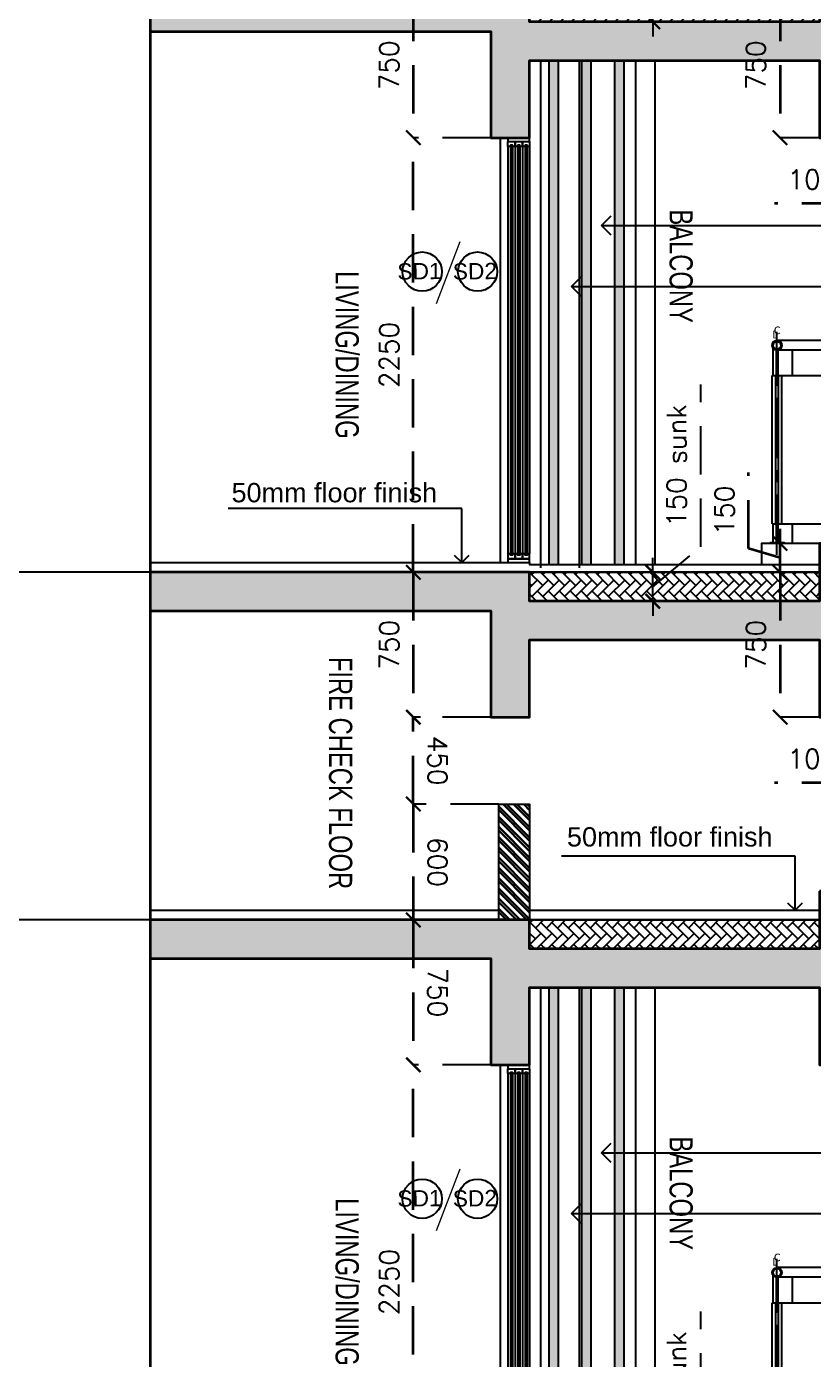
# Model space of a CAD drawing. Header units: millimetres. Extents: x 1066295 to 1300022, y -5734212 to -5454663.
# Drawn here: x 1157993 to 1162063, y -5619268 to -5612368 of the extents above; entities that cross this region are included whole.
import ezdxf
from ezdxf.enums import TextEntityAlignment as Align

# ---------------------------------------------------------------- set-up
doc = ezdxf.new("R2010")
doc.units = ezdxf.units.MM
doc.header["$LTSCALE"] = 1000
doc.header["$MEASUREMENT"] = 0
for name, pattern in [('AUDIT_D_120904163729-0', [0]), ('T9_PROFILE SECTIONS$0$AUDIT_D_120904163729-0', [0]), ('T9_PROFILE SECTIONS$0$CENTER', [2, 1.25, -0.25, 0.25, -0.25]), ('T9_PROFILE SECTIONS$0$HIDDEN', [0.375, 0.25, -0.125]), ('T9_PROFILE SECTIONS$0$HIDDEN2', [0.1875, 0.125, -0.0625]), ('T9_PROFILE SECTIONS$0$T10(T7 IS SIMILAR BUT MIRROR) - DIMENSION & TEXTING$0$HIDDEN', [0.375, 0.25, -0.125]), ('T9_PROFILE SECTIONS$0$T8_PROFILE SECTIONS$0$HIDDEN', [0.375, 0.25, -0.125])]:
    doc.linetypes.add(name, pattern=pattern)
doc.layers.get('0').update_dxf_attribs({"linetype": 'AUDIT_D_120904163729-0'})
for name, color, linetype in [('T9_PROFILE SECTIONS$0$a-alu frame', 4, 'Continuous'), ('T9_PROFILE SECTIONS$0$a-ele', 8, 'Continuous'), ('T9_PROFILE SECTIONS$0$A-SUNK SLAB', 251, 'T9_PROFILE SECTIONS$0$AUDIT_D_120904163729-0'), ('T9_PROFILE SECTIONS$0$a-wall', 6, 'Continuous'), ('T9_PROFILE SECTIONS$0$a-window', 5, 'Continuous'), ('T9_PROFILE SECTIONS$0$Elev 01', 8, 'Continuous'), ('T9_PROFILE SECTIONS$0$Elev 01 @ 1', 8, 'Continuous'), ('T9_PROFILE SECTIONS$0$ELEV 5', 8, 'Continuous'), ('T9_PROFILE SECTIONS$0$F.F.L', 36, 'Continuous'), ('T9_PROFILE SECTIONS$0$HATCH 150', 8, 'Continuous'), ('T9_PROFILE SECTIONS$0$Leader', 2, 'T9_PROFILE SECTIONS$0$AUDIT_D_120904163729-0'), ('T9_PROFILE SECTIONS$0$LEVEL', 7, 'Continuous'), ('T9_PROFILE SECTIONS$0$T10(T7 IS SIMILAR BUT MIRROR) - DIMENSION & TEXTING$0$A-DIMENSIONS', 2, 'T9_PROFILE SECTIONS$0$T10(T7 IS SIMILAR BUT MIRROR) - DIMENSION & TEXTING$0$HIDDEN'), ('T9_PROFILE SECTIONS$0$TEXT ROOM', 7, 'Continuous'), ('T9_PROFILE SECTIONS$0$TYPICAL UNITS$0$a-door-no', 104, 'Continuous')]:
    doc.layers.add(name, color=color, linetype=linetype)
for name, color, linetype, lineweight in [('T9_PROFILE SECTIONS$0$A-DIMENSION', 2, 'Continuous', 35), ('T9_PROFILE SECTIONS$0$A-SLAB', 3, 'Continuous', 35), ('T9_PROFILE SECTIONS$0$a-Text', 4, 'Continuous', 0), ('T9_PROFILE SECTIONS$0$NON-STRUCT -150', 230, 'Continuous', 30), ('T9_PROFILE SECTIONS$0$R0-18-10-2014-T1-1st Podium Floor Plan$0$Text', 7, 'Continuous', 0), ('T9_PROFILE SECTIONS$0$T8_PROFILE SECTIONS$0$A-DIMENSION', 2, 'Continuous', 35)]:
    doc.layers.add(name, color=color, linetype=linetype, lineweight=lineweight)
doc.styles.add('T9_PROFILE SECTIONS$0$arial', font='sanss___.ttf')
doc.styles.add('T9_PROFILE SECTIONS$0$ARIAL ARROW', font='arial.ttf')
doc.styles.add('T9_PROFILE SECTIONS$0$Romans 1', font='romans.shx', dxfattribs={"height": 100})
doc.styles.add('T9_PROFILE SECTIONS$0$RSP_TXT 500', font='swisscl.ttf', dxfattribs={"height": 250})
doc.styles.add('T9_PROFILE SECTIONS$0$T8_PROFILE SECTIONS$0$Romans 1', font='romans.shx', dxfattribs={"height": 100})
doc.styles.add('T9_PROFILE SECTIONS$0$TYPICAL UNITS$0$LODHA STANDERD', font='sanss___.ttf')
doc.dimstyles.new('T9_PROFILE SECTIONS$0$ALPINE S', dxfattribs={"dimscale": 0, "dimtxt": 100, "dimasz": 75, "dimexe": 0, "dimexo": 0, "dimgap": 75, "dimtad": 1, "dimdec": 0, "dimzin": 0, "dimdsep": 46, "dimtxsty": 'T9_PROFILE SECTIONS$0$Romans 1', "dimblk": 'T9_PROFILE SECTIONS$0$_ArchTick', "dimcen": 0.09, "dimclrd": 256, "dimclre": 256, "dimclrt": 7, "dimadec": 0, "dimazin": 0, "dimtfac": 1, "dimtdec": 0, "dimtofl": 0, "dimtmove": 1, "dimatfit": 0, "dimldrblk": 'T9_PROFILE SECTIONS$0$_Open90', "dimfxl": 1, "dimtolj": 1, "dimtzin": 0, "dimarcsym": 0})
doc.dimstyles.new('T9_PROFILE SECTIONS$0$T8_PROFILE SECTIONS$0$ALPINE S', dxfattribs={"dimscale": 0, "dimtxt": 100, "dimasz": 75, "dimexe": 0, "dimexo": 0, "dimgap": 75, "dimtad": 1, "dimdec": 0, "dimzin": 0, "dimdsep": 46, "dimtxsty": 'T9_PROFILE SECTIONS$0$T8_PROFILE SECTIONS$0$Romans 1', "dimblk": 'T9_PROFILE SECTIONS$0$T8_PROFILE SECTIONS$0$_ArchTick', "dimcen": 0.09, "dimclrd": 256, "dimclre": 256, "dimclrt": 7, "dimadec": 0, "dimazin": 0, "dimtfac": 1, "dimtdec": 0, "dimtofl": 0, "dimtmove": 1, "dimatfit": 0, "dimldrblk": 'T9_PROFILE SECTIONS$0$T8_PROFILE SECTIONS$0$_Open90', "dimfxl": 1, "dimtolj": 1, "dimtzin": 0, "dimarcsym": 0})

# ---------------------------------------------------------------- blocks, each defined once
blk = doc.blocks.new('T9_PROFILE SECTIONS$0$A$C04612184')
at = {"layer": 'T9_PROFILE SECTIONS$0$LEVEL', "color": 1, "linetype": 'T9_PROFILE SECTIONS$0$HIDDEN2', "ltscale": 5}
blk.add_line((89.8181, 76.715), (-67.8271, 76.715), dxfattribs=at)
at = {"layer": 'T9_PROFILE SECTIONS$0$LEVEL', "color": 8, "linetype": 'T9_PROFILE SECTIONS$0$HIDDEN2', "ltscale": 5}
blk.add_line((89.8181, 74.915), (-67.8271, 74.915), dxfattribs=at)
blk = doc.blocks.new('T9_PROFILE SECTIONS$0$window with railing')
at = {"layer": 'T9_PROFILE SECTIONS$0$a-ele'}
blk.add_lwpolyline([(-11244.9, -340863.7), (-11244.9, -338663.7)], dxfattribs=at)
at = {"layer": 'T9_PROFILE SECTIONS$0$a-window', "color": 250}
for p, q in [((-11394.9, -338708.7), (-11394.9, -340818.7)), ((-11381.6, -338708.7), (-11381.6, -340818.7)), ((-11371.6, -338708.7), (-11371.6, -340818.7))]:
    blk.add_line(p, q, dxfattribs=at)
at = {"layer": 'T9_PROFILE SECTIONS$0$a-window', "color": 1}
for p, q in [((-11357.4, -338708.7), (-11357.4, -340818.7)), ((-11319.9, -338708.7), (-11319.9, -340818.7)), ((-11319.9, -338708.7), (-11319.9, -340818.7)), ((-11282.4, -338708.7), (-11282.4, -340818.7))]:
    blk.add_line(p, q, dxfattribs=at)
at = {"layer": 'T9_PROFILE SECTIONS$0$a-window', "color": 5}
for p, q in [((-11344.1, -338708.7), (-11344.1, -340818.7)), ((-11334.1, -338708.7), (-11334.1, -340818.7)), ((-11306.6, -338708.7), (-11306.6, -340818.7)), ((-11296.6, -338708.7), (-11296.6, -340818.7))]:
    blk.add_line(p, q, dxfattribs=at)
at = {"layer": 'T9_PROFILE SECTIONS$0$a-window', "color": 4}
for points in [[(-11394.9, -338683.7), (-11394.9, -338663.7), (-11282.4, -338663.7), (-11282.4, -338683.7)], [(-11371.6, -338708.7), (-11357.4, -338708.7), (-11357.4, -338683.7), (-11394.9, -338683.7), (-11394.9, -338708.7), (-11381.6, -338708.7), (-11381.6, -338702.7), (-11371.6, -338702.7)], [(-11334.1, -338708.7), (-11319.9, -338708.7), (-11319.9, -338683.7), (-11357.4, -338683.7), (-11357.4, -338708.7), (-11344.1, -338708.7), (-11344.1, -338702.7), (-11334.1, -338702.7)], [(-11296.6, -338708.7), (-11282.4, -338708.7), (-11282.4, -338683.7), (-11319.9, -338683.7), (-11319.9, -338708.7), (-11306.6, -338708.7), (-11306.6, -338702.7), (-11296.6, -338702.7)], [(-11371.6, -340818.7), (-11357.4, -340818.7), (-11357.4, -340843.7), (-11394.9, -340843.7), (-11394.9, -340818.7), (-11381.6, -340818.7), (-11381.6, -340824.7), (-11371.6, -340824.7)], [(-11394.9, -340863.7), (-11394.9, -340843.7), (-11282.4, -340843.7), (-11282.4, -340863.7)], [(-11334.1, -340818.7), (-11319.9, -340818.7), (-11319.9, -340843.7), (-11357.4, -340843.7), (-11357.4, -340818.7), (-11344.1, -340818.7), (-11344.1, -340824.7), (-11334.1, -340824.7)], [(-11296.6, -340818.7), (-11282.4, -340818.7), (-11282.4, -340843.7), (-11319.9, -340843.7), (-11319.9, -340818.7), (-11306.6, -340818.7), (-11306.6, -340824.7), (-11296.6, -340824.7)]]:
    blk.add_lwpolyline(points, close=True, dxfattribs=at)
blk = doc.blocks.new('T9_PROFILE SECTIONS$0$_ArchTick')
at = {"color": 0, "linetype": 'ByBlock', "const_width": 0.15}
blk.add_lwpolyline([(-0.5, -0.5), (0.5, 0.5)], dxfattribs=at)
blk = doc.blocks.new('*D320')
at = {"layer": 'T9_PROFILE SECTIONS$0$A-DIMENSION', "linetype": 'T9_PROFILE SECTIONS$0$HIDDEN', "lineweight": -2, "transparency": 16777216}
for p, q in [((1197835.7, -5678568.8), (1197835.7, -5678167)), ((1198585.7, -5678568.8), (1198585.7, -5678167))]:
    blk.add_line(p, q, dxfattribs=at)
at = {"layer": 'T9_PROFILE SECTIONS$0$A-DIMENSION', "linetype": 'T9_PROFILE SECTIONS$0$HIDDEN', "transparency": 16777216}
blk.add_line((1198585.7, -5678167), (1197835.7, -5678167), dxfattribs=at)
at = {"layer": 'T9_PROFILE SECTIONS$0$A-DIMENSION', "linetype": 'ByBlock', "transparency": 16777216, "xscale": 75, "yscale": 75, "zscale": 75, "rotation": 180}
blk.add_blockref('T9_PROFILE SECTIONS$0$_ArchTick', (1197835.7, -5678167), dxfattribs=at)
at = {"layer": 'T9_PROFILE SECTIONS$0$A-DIMENSION', "linetype": 'ByBlock', "transparency": 16777216, "xscale": 75, "yscale": 75, "zscale": 75}
blk.add_blockref('T9_PROFILE SECTIONS$0$_ArchTick', (1198585.7, -5678167), dxfattribs=at)
at = {"layer": 'T9_PROFILE SECTIONS$0$A-DIMENSION', "color": 7, "linetype": 'ByBlock', "transparency": 16777216, "insert": (1198210.7, -5678042), "char_height": 100, "attachment_point": 5, "style": 'T9_PROFILE SECTIONS$0$Romans 1'}
blk.add_mtext('\\A1;750', dxfattribs=at)
blk = doc.blocks.new('T9_PROFILE SECTIONS$0$_Open90')
at = {"color": 0, "linetype": 'ByBlock', "lineweight": -2}
for p, q in [((0, 0), (-1, 0)), ((-0.5, 0.5), (0, 0)), ((0, 0), (-0.5, -0.5))]:
    blk.add_line(p, q, dxfattribs=at)
blk = doc.blocks.new('*D321')
at = {"layer": 'T9_PROFILE SECTIONS$0$A-DIMENSION', "linetype": 'T9_PROFILE SECTIONS$0$HIDDEN', "lineweight": -2, "transparency": 16777216}
for p, q in [((1198585.7, -5678568.8), (1198585.7, -5678167)), ((1200835.7, -5678568.8), (1200835.7, -5678167))]:
    blk.add_line(p, q, dxfattribs=at)
at = {"layer": 'T9_PROFILE SECTIONS$0$A-DIMENSION', "linetype": 'T9_PROFILE SECTIONS$0$HIDDEN', "transparency": 16777216}
blk.add_line((1198585.7, -5678167), (1200835.7, -5678167), dxfattribs=at)
at = {"layer": 'T9_PROFILE SECTIONS$0$A-DIMENSION', "linetype": 'ByBlock', "transparency": 16777216, "xscale": 75, "yscale": 75, "zscale": 75, "rotation": 180}
blk.add_blockref('T9_PROFILE SECTIONS$0$_ArchTick', (1198585.7, -5678167), dxfattribs=at)
at = {"layer": 'T9_PROFILE SECTIONS$0$A-DIMENSION', "linetype": 'ByBlock', "transparency": 16777216, "xscale": 75, "yscale": 75, "zscale": 75}
blk.add_blockref('T9_PROFILE SECTIONS$0$_ArchTick', (1200835.7, -5678167), dxfattribs=at)
at = {"layer": 'T9_PROFILE SECTIONS$0$A-DIMENSION', "color": 7, "linetype": 'ByBlock', "transparency": 16777216, "insert": (1199710.7, -5678042), "char_height": 100, "attachment_point": 5, "style": 'T9_PROFILE SECTIONS$0$Romans 1'}
blk.add_mtext('\\A1;2250', dxfattribs=at)
blk = doc.blocks.new('T9_PROFILE SECTIONS$0$T8_PROFILE SECTIONS$0$_ArchTick')
at = {"color": 0, "linetype": 'ByBlock', "const_width": 0.15}
blk.add_lwpolyline([(-0.5, -0.5), (0.5, 0.5)], dxfattribs=at)
blk = doc.blocks.new('*D324')
at = {"layer": 'T9_PROFILE SECTIONS$0$T8_PROFILE SECTIONS$0$A-DIMENSION', "linetype": 'T9_PROFILE SECTIONS$0$T8_PROFILE SECTIONS$0$HIDDEN', "transparency": 16777216}
for p, q in [((1197495, -5680428, 0), (1197495, -5680035.2, 0)), ((1197735.7, -5680428.8, 0), (1197735.7, -5680353.8, 0)), ((1197735.7, -5680478.8, 0), (1197495, -5680428, 0)), ((1197735.7, -5680528.8, 0), (1197735.7, -5680428.8, 0)), ((1197735.7, -5680528.8, 0), (1197735.7, -5680603.8, 0))]:
    blk.add_line(p, q, dxfattribs=at)
at = {"layer": 'T9_PROFILE SECTIONS$0$T8_PROFILE SECTIONS$0$A-DIMENSION', "linetype": 'T9_PROFILE SECTIONS$0$T8_PROFILE SECTIONS$0$HIDDEN', "lineweight": -2, "transparency": 16777216}
for p, q in [((1197835.7, -5680428.8, 0), (1197735.7, -5680428.8, 0)), ((1197835.7, -5680528.8, 0), (1197735.7, -5680528.8, 0))]:
    blk.add_line(p, q, dxfattribs=at)
at = {"layer": 'T9_PROFILE SECTIONS$0$T8_PROFILE SECTIONS$0$A-DIMENSION', "linetype": 'ByBlock', "transparency": 16777216, "xscale": 75, "yscale": 75, "zscale": 75}
for p, rotation in [((1197735.7, -5680428.8, 0), 270), ((1197735.7, -5680528.8, 0), 90.00000000000001)]:
    blk.add_blockref('T9_PROFILE SECTIONS$0$T8_PROFILE SECTIONS$0$_ArchTick', p, dxfattribs=dict(at, rotation=rotation))
at = {"layer": 'T9_PROFILE SECTIONS$0$T8_PROFILE SECTIONS$0$A-DIMENSION', "color": 7, "linetype": 'ByBlock', "transparency": 16777216, "insert": (1197620, -5680231.6, 0), "char_height": 100, "attachment_point": 5, "rotation": 270, "style": 'T9_PROFILE SECTIONS$0$T8_PROFILE SECTIONS$0$Romans 1'}
blk.add_mtext('\\A1;100', dxfattribs=at)
blk = doc.blocks.new('T9_PROFILE SECTIONS$0$T8_PROFILE SECTIONS$0$_Open90')
at = {"color": 0, "linetype": 'ByBlock', "lineweight": -2}
for p, q in [((0, 0), (-1, 0)), ((-0.5, 0.5), (0, 0)), ((0, 0), (-0.5, -0.5))]:
    blk.add_line(p, q, dxfattribs=at)
blk = doc.blocks.new('*D326')
at = {"layer": 'T9_PROFILE SECTIONS$0$A-DIMENSION', "linetype": 'T9_PROFILE SECTIONS$0$HIDDEN', "lineweight": -2, "transparency": 16777216}
for p, q in [((1197835.7, -5680296.8), (1197835.7, -5680064.7)), ((1198585.7, -5680296.8), (1198585.7, -5680064.7))]:
    blk.add_line(p, q, dxfattribs=at)
at = {"layer": 'T9_PROFILE SECTIONS$0$A-DIMENSION', "linetype": 'T9_PROFILE SECTIONS$0$HIDDEN', "transparency": 16777216}
blk.add_line((1198585.7, -5680064.7), (1197835.7, -5680064.7), dxfattribs=at)
at = {"layer": 'T9_PROFILE SECTIONS$0$A-DIMENSION', "linetype": 'ByBlock', "transparency": 16777216, "xscale": 75, "yscale": 75, "zscale": 75, "rotation": 180}
blk.add_blockref('T9_PROFILE SECTIONS$0$_ArchTick', (1197835.7, -5680064.7), dxfattribs=at)
at = {"layer": 'T9_PROFILE SECTIONS$0$A-DIMENSION', "linetype": 'ByBlock', "transparency": 16777216, "xscale": 75, "yscale": 75, "zscale": 75}
blk.add_blockref('T9_PROFILE SECTIONS$0$_ArchTick', (1198585.7, -5680064.7), dxfattribs=at)
at = {"layer": 'T9_PROFILE SECTIONS$0$A-DIMENSION', "color": 7, "linetype": 'ByBlock', "transparency": 16777216, "insert": (1198210.7, -5679939.7), "char_height": 100, "attachment_point": 5, "style": 'T9_PROFILE SECTIONS$0$Romans 1'}
blk.add_mtext('\\A1;750', dxfattribs=at)
blk = doc.blocks.new('*D327')
at = {"layer": 'T9_PROFILE SECTIONS$0$A-DIMENSION', "linetype": 'T9_PROFILE SECTIONS$0$HIDDEN', "transparency": 16777216}
for p, q in [((1198660.7, -5680064.7), (1198709.5, -5679902.2)), ((1198709.5, -5679902.2), (1199102.3, -5679902.2)), ((1198585.7, -5680064.7), (1198510.7, -5680064.7)), ((1198585.7, -5680064.7), (1198735.7, -5680064.7)), ((1198735.7, -5680064.7), (1198810.7, -5680064.7))]:
    blk.add_line(p, q, dxfattribs=at)
at = {"layer": 'T9_PROFILE SECTIONS$0$A-DIMENSION', "linetype": 'T9_PROFILE SECTIONS$0$HIDDEN', "lineweight": -2, "transparency": 16777216}
for p, q in [((1198585.7, -5680296.9), (1198585.7, -5680064.7)), ((1198735.7, -5680296.9), (1198735.7, -5680064.7))]:
    blk.add_line(p, q, dxfattribs=at)
at = {"layer": 'T9_PROFILE SECTIONS$0$A-DIMENSION', "linetype": 'ByBlock', "transparency": 16777216, "xscale": 75, "yscale": 75, "zscale": 75}
blk.add_blockref('T9_PROFILE SECTIONS$0$_ArchTick', (1198585.7, -5680064.7), dxfattribs=at)
at = {"layer": 'T9_PROFILE SECTIONS$0$A-DIMENSION', "linetype": 'ByBlock', "transparency": 16777216, "xscale": 75, "yscale": 75, "zscale": 75, "rotation": 180}
blk.add_blockref('T9_PROFILE SECTIONS$0$_ArchTick', (1198735.7, -5680064.7), dxfattribs=at)
at = {"layer": 'T9_PROFILE SECTIONS$0$A-DIMENSION', "color": 7, "linetype": 'ByBlock', "transparency": 16777216, "insert": (1198905.9, -5679777.2), "char_height": 100, "attachment_point": 5, "style": 'T9_PROFILE SECTIONS$0$Romans 1'}
blk.add_mtext('\\A1;150', dxfattribs=at)
blk = doc.blocks.new('*D328')
at = {"layer": 'T9_PROFILE SECTIONS$0$T10(T7 IS SIMILAR BUT MIRROR) - DIMENSION & TEXTING$0$A-DIMENSIONS', "lineweight": -2, "transparency": 16777216}
for p, q in [((1198435.7, -5679406.1), (1198360.7, -5679406.1)), ((1198435.7, -5679406.1), (1198585.7, -5679406.1)), ((1198510.7, -5679406.1), (1198717.3, -5679654.3)), ((1198585.7, -5679406.1), (1198660.7, -5679406.1)), ((1198717.3, -5679654.3), (1199557.8, -5679654.3))]:
    blk.add_line(p, q, dxfattribs=at)
at = {"layer": 'T9_PROFILE SECTIONS$0$T10(T7 IS SIMILAR BUT MIRROR) - DIMENSION & TEXTING$0$A-DIMENSIONS', "linetype": 'T9_PROFILE SECTIONS$0$HIDDEN', "lineweight": -2, "transparency": 16777216}
for p, q in [((1198435.7, -5679546.9), (1198435.7, -5679406.1)), ((1198585.7, -5679546.9), (1198585.7, -5679406.1))]:
    blk.add_line(p, q, dxfattribs=at)
at = {"layer": 'T9_PROFILE SECTIONS$0$T10(T7 IS SIMILAR BUT MIRROR) - DIMENSION & TEXTING$0$A-DIMENSIONS', "linetype": 'ByBlock', "lineweight": -2, "transparency": 16777216, "xscale": 75, "yscale": 75, "zscale": 75}
blk.add_blockref('T9_PROFILE SECTIONS$0$_ArchTick', (1198435.7, -5679406.1), dxfattribs=at)
at = {"layer": 'T9_PROFILE SECTIONS$0$T10(T7 IS SIMILAR BUT MIRROR) - DIMENSION & TEXTING$0$A-DIMENSIONS', "linetype": 'ByBlock', "lineweight": -2, "transparency": 16777216, "xscale": 75, "yscale": 75, "zscale": 75, "rotation": 180}
blk.add_blockref('T9_PROFILE SECTIONS$0$_ArchTick', (1198585.7, -5679406.1), dxfattribs=at)
at = {"layer": 'T9_PROFILE SECTIONS$0$T10(T7 IS SIMILAR BUT MIRROR) - DIMENSION & TEXTING$0$A-DIMENSIONS', "color": 7, "linetype": 'ByBlock', "transparency": 16777216, "insert": (1199137.5, -5679529.3), "char_height": 100, "attachment_point": 5, "style": 'T9_PROFILE SECTIONS$0$Romans 1', "bg_fill": 3, "box_fill_scale": 1.25, "bg_fill_color": 256, "bg_fill_true_color": 13158600, "bg_fill_transparency": 0}
blk.add_mtext('\\A1;150 sunk', dxfattribs=at)
blk = doc.blocks.new('T9_PROFILE SECTIONS$0$TYPICAL UNITS$0$B-flat-33')
at = {"layer": 'T9_PROFILE SECTIONS$0$TYPICAL UNITS$0$a-door-no'}
blk.add_ellipse((14108, 1402), major_axis=(0, -181), ratio=0.999989, dxfattribs=at)
at = {"layer": 'T9_PROFILE SECTIONS$0$TYPICAL UNITS$0$a-door-no', "style": 'T9_PROFILE SECTIONS$0$TYPICAL UNITS$0$LODHA STANDERD', "oblique": 0, "width": 0.999989}
blk.add_attdef('OP1', text='', height=150, rotation=0.7592, dxfattribs=at).set_placement((14117, 1332), align=Align.CENTER)
blk = doc.blocks.new('*D308')
at = {"layer": 'T9_PROFILE SECTIONS$0$A-DIMENSION', "linetype": 'T9_PROFILE SECTIONS$0$HIDDEN', "lineweight": -2, "transparency": 16777216}
for p, q in [((1248835.7, -5678568.8), (1248835.7, -5678167)), ((1249585.7, -5678568.8), (1249585.7, -5678167))]:
    blk.add_line(p, q, dxfattribs=at)
at = {"layer": 'T9_PROFILE SECTIONS$0$A-DIMENSION', "linetype": 'T9_PROFILE SECTIONS$0$HIDDEN', "transparency": 16777216}
blk.add_line((1249585.7, -5678167), (1248835.7, -5678167), dxfattribs=at)
at = {"layer": 'T9_PROFILE SECTIONS$0$A-DIMENSION', "linetype": 'ByBlock', "transparency": 16777216, "xscale": 75, "yscale": 75, "zscale": 75, "rotation": 180}
blk.add_blockref('T9_PROFILE SECTIONS$0$_ArchTick', (1248835.7, -5678167), dxfattribs=at)
at = {"layer": 'T9_PROFILE SECTIONS$0$A-DIMENSION', "linetype": 'ByBlock', "transparency": 16777216, "xscale": 75, "yscale": 75, "zscale": 75}
blk.add_blockref('T9_PROFILE SECTIONS$0$_ArchTick', (1249585.7, -5678167), dxfattribs=at)
at = {"layer": 'T9_PROFILE SECTIONS$0$A-DIMENSION', "color": 7, "linetype": 'ByBlock', "transparency": 16777216, "insert": (1249210.7, -5678292), "char_height": 100, "attachment_point": 5, "rotation": 180, "style": 'T9_PROFILE SECTIONS$0$Romans 1'}
blk.add_mtext('\\A1;750', dxfattribs=at)
blk = doc.blocks.new('*D309')
at = {"layer": 'T9_PROFILE SECTIONS$0$A-DIMENSION', "linetype": 'T9_PROFILE SECTIONS$0$HIDDEN', "lineweight": -2, "transparency": 16777216}
for p, q in [((1250185.7, -5678608.8), (1250185.7, -5678167)), ((1250635.7, -5678578.6), (1250635.7, -5678167))]:
    blk.add_line(p, q, dxfattribs=at)
at = {"layer": 'T9_PROFILE SECTIONS$0$A-DIMENSION', "linetype": 'T9_PROFILE SECTIONS$0$HIDDEN', "transparency": 16777216}
blk.add_line((1250185.7, -5678167), (1250635.7, -5678167), dxfattribs=at)
at = {"layer": 'T9_PROFILE SECTIONS$0$A-DIMENSION', "linetype": 'ByBlock', "transparency": 16777216, "xscale": 75, "yscale": 75, "zscale": 75, "rotation": 180}
blk.add_blockref('T9_PROFILE SECTIONS$0$_ArchTick', (1250185.7, -5678167), dxfattribs=at)
at = {"layer": 'T9_PROFILE SECTIONS$0$A-DIMENSION', "linetype": 'ByBlock', "transparency": 16777216, "xscale": 75, "yscale": 75, "zscale": 75}
blk.add_blockref('T9_PROFILE SECTIONS$0$_ArchTick', (1250635.7, -5678167), dxfattribs=at)
at = {"layer": 'T9_PROFILE SECTIONS$0$A-DIMENSION', "color": 7, "linetype": 'ByBlock', "transparency": 16777216, "insert": (1250410.7, -5678292), "char_height": 100, "attachment_point": 5, "rotation": 180, "style": 'T9_PROFILE SECTIONS$0$Romans 1'}
blk.add_mtext('\\A1;450', dxfattribs=at)
blk = doc.blocks.new('*D307')
at = {"layer": 'T9_PROFILE SECTIONS$0$A-DIMENSION', "linetype": 'T9_PROFILE SECTIONS$0$HIDDEN', "lineweight": -2, "transparency": 16777216}
for p, q in [((1249585.7, -5678568.5), (1249585.7, -5678167)), ((1250185.7, -5678608.8), (1250185.7, -5678167))]:
    blk.add_line(p, q, dxfattribs=at)
at = {"layer": 'T9_PROFILE SECTIONS$0$A-DIMENSION', "linetype": 'T9_PROFILE SECTIONS$0$HIDDEN', "transparency": 16777216}
blk.add_line((1250185.7, -5678167), (1249585.7, -5678167), dxfattribs=at)
at = {"layer": 'T9_PROFILE SECTIONS$0$A-DIMENSION', "linetype": 'ByBlock', "transparency": 16777216, "xscale": 75, "yscale": 75, "zscale": 75, "rotation": 180}
blk.add_blockref('T9_PROFILE SECTIONS$0$_ArchTick', (1249585.7, -5678167), dxfattribs=at)
at = {"layer": 'T9_PROFILE SECTIONS$0$A-DIMENSION', "linetype": 'ByBlock', "transparency": 16777216, "xscale": 75, "yscale": 75, "zscale": 75}
blk.add_blockref('T9_PROFILE SECTIONS$0$_ArchTick', (1250185.7, -5678167), dxfattribs=at)
at = {"layer": 'T9_PROFILE SECTIONS$0$A-DIMENSION', "color": 7, "linetype": 'ByBlock', "transparency": 16777216, "insert": (1249885.7, -5678292), "char_height": 100, "attachment_point": 5, "rotation": 180, "style": 'T9_PROFILE SECTIONS$0$Romans 1'}
blk.add_mtext('\\A1;600', dxfattribs=at)
blk = doc.blocks.new('T9_PROFILE SECTIONS$0$vfd')
at = {"layer": 'T9_PROFILE SECTIONS$0$A-SUNK SLAB', "linetype": 'ByBlock'}
h = blk.add_hatch(dxfattribs=at)
h.set_pattern_fill('AR-HBONE', color=256, scale=10, angle=-90)
h.set_pattern_definition([(45, (1541.74, 9004.65), (2e-14, 56.5685425), [120, -40]), (135, (1570.026, 9032.933), (2e-14, 56.5685425), [120, -40])])
h.paths.add_polyline_path([(1198435.7, -5680268.8), (1198435.7, -5678768.8), (1198585.7, -5678768.8), (1198585.7, -5680268.8)])
at = {"layer": 'T9_PROFILE SECTIONS$0$Elev 01', "ltscale": 0.7}
for points in [[(1198865.7, -5680054.8), (1198840.7, -5680054.8), (1198840.7, -5680042.8), (1198865.7, -5680042.8)], [(1199604.5, -5680054.8), (1199579.5, -5680054.8), (1199579.5, -5680042.8), (1199604.5, -5680042.8)]]:
    blk.add_hatch(color=8, dxfattribs=at).paths.add_polyline_path(points)
h = blk.add_hatch(color=8, dxfattribs=at)
edge = h.paths.add_edge_path(flags=16)
edge.add_arc((1199760.7, -5680048.8), 20, -540, -180, ccw=False)
edge = h.paths.add_edge_path()
edge.add_arc((1199760.7, -5680048.8), 25, -540, -180, ccw=False)
at = {"layer": 'T9_PROFILE SECTIONS$0$ELEV 5', "ltscale": 0.7}
h = blk.add_hatch(color=256, dxfattribs=at)
h.dxf.hatch_style = 1
h.paths.add_polyline_path([(1201235.7, -5679257.7), (1201235.7, -5679207.7), (1198625.7, -5679207.7), (1198625.7, -5679257.7)])
h.paths.add_polyline_path([(1201235.7, -5679087.7), (1201235.7, -5679037.7), (1198625.7, -5679037.7), (1198625.7, -5679087.7)])
h.paths.add_polyline_path([(1201235.7, -5678917.7), (1201235.7, -5678867.7), (1198625.7, -5678867.7), (1198625.7, -5678917.7)])
at = {"layer": 'T9_PROFILE SECTIONS$0$HATCH 150'}
h = blk.add_hatch(color=8, dxfattribs=at)
h.dxf.hatch_style = 1
h.paths.add_polyline_path([(1198735.7, -5680268.8), (1198585.7, -5680268.8), (1198435.7, -5680268.8), (1198435.7, -5678768.8), (1198585.7, -5678768.8), (1198585.7, -5676805.5), (1198385.7, -5676805.5), (1198385.7, -5678568.8), (1197835.7, -5678568.8), (1197835.7, -5678768.8), (1198235.7, -5678768.8), (1198235.7, -5680268.8), (1197835.7, -5680268.8), (1197835.7, -5680428.8), (1198735.7, -5680428.8)])
at = {"layer": 'T9_PROFILE SECTIONS$0$A-SLAB', "linetype": 'ByBlock', "elevation": 0}
blk.add_lwpolyline([(1198735.7, -5680268.8), (1198585.7, -5680268.8), (1198435.7, -5680268.8), (1198435.7, -5678768.8), (1198585.7, -5678768.8), (1198585.7, -5676805.5), (1198385.7, -5676805.5), (1198385.7, -5678568.8), (1197835.7, -5678568.8), (1197835.7, -5678768.8), (1198235.7, -5678768.8), (1198235.7, -5680268.8), (1197835.7, -5680268.8), (1197835.7, -5680428.8), (1198735.7, -5680428.8)], close=True, dxfattribs=at)
at = {"layer": 'T9_PROFILE SECTIONS$0$A-SUNK SLAB', "linetype": 'ByBlock', "elevation": 0}
blk.add_lwpolyline([(1198435.7, -5680268.8), (1198435.7, -5678768.8), (1198585.7, -5678768.8), (1198585.7, -5680268.8)], close=True, dxfattribs=at)
at = {"layer": 'T9_PROFILE SECTIONS$0$Elev 01', "color": 5, "linetype": 'T9_PROFILE SECTIONS$0$CENTER', "ltscale": 0.25}
blk.add_line((1198676.7, -5680048.8, 0), (1199830.4, -5680048.8, 0), dxfattribs=at)
at = {"layer": 'T9_PROFILE SECTIONS$0$Elev 01', "ltscale": 0.7}
for p, q in [((1198836.1, -5680043.8, -0.1), (1198740.7, -5680043.8, 0)), ((1198836.1, -5680053.8, -0.1), (1198740.7, -5680053.8, 0)), ((1198836.1, -5680023.8, -0.1), (1199604.1, -5680023.8, 0.1)), ((1198836.1, -5680023.8, -0.1), (1198836.1, -5680073.8, -0.1)), ((1198836.1, -5680073.8, -0.1), (1199604.1, -5680073.8, 0.1)), ((1198836.1, -5680073.8, -0.1), (1198836.1, -5680323.8, -0.1)), ((1199604.1, -5680023.8, 0.1), (1199604.1, -5680073.8, 0.1)), ((1199735.9, -5680043.8, 11.2), (1199604.1, -5680043.8, 0.1)), ((1199735.9, -5680053.8, 11.2), (1199604.1, -5680053.8, 0.1)), ((1199604.1, -5680073.8, 0.1), (1199604.1, -5680323.8, 0.1)), ((1199735.7, -5680348.8, 11.2), (1199735.7, -5680048.8, 0)), ((1199785.7, -5680348.8, 11.2), (1199785.7, -5680048.8, 0))]:
    blk.add_line(p, q, dxfattribs=at)
at = {"layer": 'T9_PROFILE SECTIONS$0$Elev 01', "linetype": 'ByBlock'}
for points in [[(1201235.7, -5678917.7), (1201235.7, -5678867.7), (1198625.7, -5678867.7), (1198625.7, -5678917.7)], [(1201235.7, -5679087.7), (1201235.7, -5679037.7), (1198625.7, -5679037.7), (1198625.7, -5679087.7)], [(1201235.7, -5679257.7), (1201235.7, -5679207.7), (1198625.7, -5679207.7), (1198625.7, -5679257.7)]]:
    blk.add_lwpolyline(points, close=True, dxfattribs=at)
at = {"layer": 'T9_PROFILE SECTIONS$0$Elev 01', "linetype": 'ByBlock', "elevation": 0}
blk.add_lwpolyline([(1198735.7, -5680268.8), (1198735.7, -5679968.8), (1198625.7, -5679968.8)], dxfattribs=at)
at = {"layer": 'T9_PROFILE SECTIONS$0$Elev 01', "ltscale": 0.7}
for points, elevation in [([(1198740.7, -5680011.3), (1198740.7, -5680086.3), (1198735.7, -5680086.3), (1198735.7, -5680011.3)], 0), ([(1198840.7, -5680054.8), (1198840.7, -5680042.8), (1199604.1, -5680042.8), (1199604.1, -5680054.8)], 0.1), ([(1198865.7, -5680054.8), (1198840.7, -5680054.8), (1198840.7, -5680042.8), (1198865.7, -5680042.8)], 0.1), ([(1199604.1, -5680054.8), (1199579.5, -5680054.8), (1199579.5, -5680042.8), (1199604.1, -5680042.8)], 0.1)]:
    blk.add_lwpolyline(points, close=True, dxfattribs=dict(at, elevation=elevation))
for radius in [25, 20]:
    blk.add_circle((1199760.7, -5680048.8, 11.2), radius, dxfattribs=at)
at = {"layer": 'T9_PROFILE SECTIONS$0$ELEV 5', "ltscale": 0.7}
for p, q in [((1198608.2, -5678827.3, 0), (1201235.9, -5678827.3, 0)), ((1198608.2, -5679027.3, 0), (1201235.9, -5679027.3, 0)), ((1198625.7, -5679318.8, 0), (1201235.7, -5679318.8)), ((1198625.7, -5679418.8, 0), (1201235.7, -5679418.8, 0)), ((1198740.7, -5680028.8, 0), (1198836.1, -5680028.8, 0)), ((1199604.1, -5680028.8, 0), (1199745.8, -5680028.8, 0)), ((1198735.7, -5680128.8, 0), (1198836.1, -5680128.8, 0)), ((1199604.1, -5680128.8, 0), (1199735.7, -5680128.8, 0))]:
    blk.add_line(p, q, dxfattribs=at)
at = {"layer": 'T9_PROFILE SECTIONS$0$F.F.L', "linetype": 'Continuous', "ltscale": 0.1, "elevation": 0}
blk.add_lwpolyline([(1198635.7, -5676805.5), (1198635.7, -5678768.8), (1198625.7, -5678768.8), (1198625.7, -5680268.8)], dxfattribs=at)
at = {"layer": 'T9_PROFILE SECTIONS$0$R0-18-10-2014-T1-1st Podium Floor Plan$0$Text'}
blk.add_line((1199978, -5678286.5, 0), (1200297.7, -5678409.7, 0), dxfattribs=at)
at = {"layer": 'T9_PROFILE SECTIONS$0$a-alu frame', "linetype": 'Continuous', "xscale": -1, "rotation": 270}
blk.add_blockref('T9_PROFILE SECTIONS$0$window with railing', (1539499.4, -5667374, 0), dxfattribs=at)
at = {"layer": 'T9_PROFILE SECTIONS$0$TEXT ROOM', "ltscale": 0.1}
ref = blk.add_blockref('T9_PROFILE SECTIONS$0$TYPICAL UNITS$0$B-flat-33', (1199353.7, -5670277.5, 0), dxfattribs=dict(at, xscale=0.5625, yscale=0.5625, zscale=0.5625, rotation=270))
ref.add_attrib('OP1', 'SD1', dxfattribs={"layer": 'T9_PROFILE SECTIONS$0$TYPICAL UNITS$0$a-door-no', "height": 84.37, "rotation": 270.75922, "style": 'T9_PROFILE SECTIONS$0$TYPICAL UNITS$0$LODHA STANDERD', "oblique": 0.00002, "width": 0.999989}).set_placement((1200102.5, -5678199.5, 0), align=Align.CENTER)
ref = blk.add_blockref('T9_PROFILE SECTIONS$0$TYPICAL UNITS$0$B-flat-33', (1199353.7, -5670564.1, 0), dxfattribs=dict(at, xscale=0.5625, yscale=0.5625, zscale=0.5625, rotation=270))
ref.add_attrib('OP1', 'SD2', dxfattribs={"layer": 'T9_PROFILE SECTIONS$0$TYPICAL UNITS$0$a-door-no', "height": 84.37, "rotation": 270.75922, "style": 'T9_PROFILE SECTIONS$0$TYPICAL UNITS$0$LODHA STANDERD', "oblique": 0.00002, "width": 0.999989}).set_placement((1200102.5, -5678486.1, 0), align=Align.CENTER)
at = {"layer": 'T9_PROFILE SECTIONS$0$a-Text', "char_height": 120, "attachment_point": 7, "rotation": 180, "style": 'T9_PROFILE SECTIONS$0$RSP_TXT 500'}
for s, insert in [('LIVING/DINING', (1200145.7, -5677762.9, 156.5)), ('BALCONY', (1200464.8, -5679490.9, 156.5))]:
    blk.add_mtext_dynamic_manual_height_columns(s, width=1106.248, gutter_width=500, heights=[0], dxfattribs=dict(at, insert=insert))
at = {"layer": 'T9_PROFILE SECTIONS$0$Elev 01 @ 1', "color": 0, "char_height": 40, "width": 489.252, "attachment_point": 3, "rotation": 270, "style": 'T9_PROFILE SECTIONS$0$arial'}
for s, insert in [('{\\fCalibri|b0|i0|c0|p34;L}', (1199836.3, -5680051.6, 0.1)), ('{\\fCalibri|b0|i0|c0|p34;C}', (1199858.4, -5680066.7, 0.1))]:
    blk.add_mtext(s, dxfattribs=dict(at, insert=insert))
at = {"layer": 'T9_PROFILE SECTIONS$0$R0-18-10-2014-T1-1st Podium Floor Plan$0$Text', "insert": (1198946.8, -5677226.4, 0), "char_height": 100, "width": 1133.401, "attachment_point": 7, "rotation": 270, "style": 'T9_PROFILE SECTIONS$0$ARIAL ARROW'}
blk.add_mtext('50mm floor finish   ', dxfattribs=at)
at = {"layer": 'T9_PROFILE SECTIONS$0$A-DIMENSION', "linetype": 'ByBlock'}
for base, p1, p2, picture, middle in [((1197835.7, -5678167, 0), (1198585.7, -5678568.8, 0), (1197835.7, -5678568.8, 0), '*D320', (1198210.7, -5678042, 0)), ((1200835.7, -5678167, 0), (1198585.7, -5678568.8, 0), (1200835.7, -5678568.8, 0), '*D321', (1199710.7, -5678042, 0)), ((1198735.7, -5680064.7, 0), (1198585.7, -5680296.9, 0), (1198735.7, -5680296.9, 0), '*D327', (1198784.5, -5679777.2, 0)), ((1197835.7, -5680064.7, 0), (1198585.7, -5680296.8, 0), (1197835.7, -5680296.8, 0), '*D326', (1198210.7, -5679939.7, 0))]:
    dim = blk.add_linear_dim(base=base, p1=p1, p2=p2, dimstyle='T9_PROFILE SECTIONS$0$ALPINE S', override={"dimscale": 1, "dimfxl": 5, "dimlwd": 65535, "dimarcsym": 1}, dxfattribs=at)
    dim.commit()
    dim.dimension.update_dxf_attribs({"geometry": picture, "text_midpoint": middle})
at = {"layer": 'T9_PROFILE SECTIONS$0$T8_PROFILE SECTIONS$0$A-DIMENSION', "linetype": 'ByBlock'}
dim = blk.add_linear_dim(base=(1197735.7, -5680428.8, 0), p1=(1197835.7, -5680528.8, 0), p2=(1197835.7, -5680428.8, 0), angle=270, dimstyle='T9_PROFILE SECTIONS$0$T8_PROFILE SECTIONS$0$ALPINE S', override={"dimscale": 1, "dimfxl": 5, "dimlwd": 65535, "dimarcsym": 1}, dxfattribs=at)
dim.commit()
dim.dimension.update_dxf_attribs({"geometry": '*D324', "text_midpoint": (1197495, -5680353, 0), "dimtype": 128})
at = {"layer": 'T9_PROFILE SECTIONS$0$Leader'}
for points, override in [([(1198635.7, -5678417.2, 0), (1198916.7, -5678417.2, 0), (1198916.7, -5677208.6, 0)], {"dimscale": 1, "dimtad": 0}), ([(1200065.7, -5678986.2, 0), (1200065.7, -5680979, 0)], {"dimscale": 1, "dimasz": 100, "dimtad": 0, "dimclrd": 256}), ([(1200380.6, -5679140.7, 0), (1200380.6, -5680948.1, 0)], {"dimscale": 1, "dimasz": 100, "dimtad": 0, "dimclrd": 256})]:
    blk.add_leader(points, dimstyle='T9_PROFILE SECTIONS$0$ALPINE S', override=override, dxfattribs=at)
at = {"layer": 'T9_PROFILE SECTIONS$0$T10(T7 IS SIMILAR BUT MIRROR) - DIMENSION & TEXTING$0$A-DIMENSIONS', "linetype": 'ByBlock'}
dim = blk.add_linear_dim(base=(1198585.7, -5679406.1, 0), p1=(1198435.7, -5679546.9, 0), p2=(1198585.7, -5679546.9, 0), text='<> sunk', dimstyle='T9_PROFILE SECTIONS$0$ALPINE S', override={"dimscale": 1, "dimfxl": 5, "dimtfill": 1, "dimarcsym": 1}, dxfattribs=at)
dim.commit()
dim.dimension.update_dxf_attribs({"geometry": '*D328', "text_midpoint": (1198792.3, -5679654.3, 0), "dimtype": 128})
blk = doc.blocks.new('T9_PROFILE SECTIONS$0$fire check')
at = {"layer": 'T9_PROFILE SECTIONS$0$A-SUNK SLAB', "linetype": 'ByBlock'}
h = blk.add_hatch(dxfattribs=at)
h.set_pattern_fill('AR-HBONE', color=256, scale=10, angle=90)
h.set_pattern_definition([(225, (-13553.614, -81722.177), (-6e-14, -56.5685425), [120, -40]), (315, (-13581.9, -81750.46), (-6e-14, -56.5685425), [120, -40])])
h.paths.add_polyline_path([(1249435.7, -5680268.8), (1249435.7, -5678768.8), (1249585.7, -5678768.8), (1249585.7, -5680268.8)])
at = {"layer": 'T9_PROFILE SECTIONS$0$HATCH 150'}
h = blk.add_hatch(color=8, dxfattribs=at)
h.dxf.hatch_style = 1
h.paths.add_polyline_path([(1249735.7, -5680268.8), (1249585.7, -5680268.8), (1249435.7, -5680268.8), (1249435.7, -5678768.8), (1249585.7, -5678768.8), (1249585.7, -5676805.5), (1249385.7, -5676805.5), (1249385.7, -5678568.8), (1248835.7, -5678568.8), (1248835.7, -5678768.8), (1249235.7, -5678768.8), (1249235.7, -5680268.8), (1248835.7, -5680268.8), (1248835.7, -5680428.8), (1249735.7, -5680428.8)])
at = {"layer": 'T9_PROFILE SECTIONS$0$NON-STRUCT -150'}
h = blk.add_hatch(dxfattribs=at)
h.set_pattern_fill('ANSI32', color=8, scale=100, angle=90)
h.set_pattern_definition([(225, (-6046.73, -26062.177), (26.5165043, -26.5165043), []), (225, (-6064.41, -26062.177), (26.5165043, -26.5165043), [])])
h.paths.add_polyline_path([(1249585.7, -5678768.8), (1249585.7, -5678608.8), (1250185.7, -5678608.8), (1250185.7, -5678768.8)])
at = {"layer": 'T9_PROFILE SECTIONS$0$A-SLAB', "linetype": 'ByBlock'}
blk.add_lwpolyline([(1249735.7, -5680268.8), (1249585.7, -5680268.8), (1249435.7, -5680268.8), (1249435.7, -5678768.8), (1249585.7, -5678768.8), (1249585.7, -5676805.5), (1249385.7, -5676805.5), (1249385.7, -5678568.8), (1248835.7, -5678568.8), (1248835.7, -5678768.8), (1249235.7, -5678768.8), (1249235.7, -5680268.8), (1248835.7, -5680268.8), (1248835.7, -5680428.8), (1249735.7, -5680428.8)], close=True, dxfattribs=at)
at = {"layer": 'T9_PROFILE SECTIONS$0$A-SUNK SLAB', "linetype": 'ByBlock'}
blk.add_lwpolyline([(1249435.7, -5680268.8), (1249435.7, -5678768.8), (1249585.7, -5678768.8), (1249585.7, -5680268.8)], close=True, dxfattribs=at)
at = {"layer": 'T9_PROFILE SECTIONS$0$a-wall', "linetype": 'ByBlock'}
blk.add_lwpolyline([(1249585.7, -5678768.8), (1249585.7, -5678608.8), (1250185.7, -5678608.8), (1250185.7, -5678768.8)], close=True, dxfattribs=at)
at = {"layer": 'T9_PROFILE SECTIONS$0$F.F.L', "linetype": 'Continuous', "ltscale": 0.1, "elevation": 0}
for points in [[(1249635.7, -5676805.5), (1249635.7, -5678608.8)], [(1249635.7, -5678768.8), (1249635.7, -5680268.8)]]:
    blk.add_lwpolyline(points, dxfattribs=at)
at = {"layer": 'T9_PROFILE SECTIONS$0$a-Text', "insert": (1249745.1, -5677850.7, 0), "char_height": 120, "width": 1408.968, "attachment_point": 3, "rotation": 180, "style": 'T9_PROFILE SECTIONS$0$RSP_TXT 500'}
blk.add_mtext('FIRE CHECK FLOOR', dxfattribs=at)
at = {"layer": 'T9_PROFILE SECTIONS$0$R0-18-10-2014-T1-1st Podium Floor Plan$0$Text', "insert": (1250066, -5680025.6, 0), "char_height": 100, "width": 1133.401, "attachment_point": 3, "rotation": 270, "style": 'T9_PROFILE SECTIONS$0$ARIAL ARROW'}
blk.add_mtext('50mm floor finish   ', dxfattribs=at)
at = {"layer": 'T9_PROFILE SECTIONS$0$A-DIMENSION', "linetype": 'ByBlock'}
for base, p1, p2, picture, middle in [((1248835.7, -5678167, 0), (1249585.7, -5678568.8), (1248835.7, -5678568.8), '*D308', (1249210.7, -5678292, 0)), ((1250635.7, -5678167, 0), (1250185.7, -5678608.8), (1250635.7, -5678578.6, 0), '*D309', (1250410.7, -5678292, 0))]:
    dim = blk.add_linear_dim(base=base, p1=p1, p2=p2, dimstyle='T9_PROFILE SECTIONS$0$ALPINE S', override={"dimscale": 1, "dimfxl": 5, "dimlwd": 65535, "dimarcsym": 1}, dxfattribs=at)
    dim.commit()
    dim.dimension.update_dxf_attribs({"geometry": picture, "text_midpoint": middle})
dim = blk.add_linear_dim(base=(1249585.7, -5678167, 0), p1=(1250185.7, -5678608.8), p2=(1249585.7, -5678568.5, 0), angle=180, dimstyle='T9_PROFILE SECTIONS$0$ALPINE S', override={"dimscale": 1, "dimfxl": 5, "dimlwd": 65535, "dimarcsym": 1}, dxfattribs=at)
dim.commit()
dim.dimension.update_dxf_attribs({"geometry": '*D307', "text_midpoint": (1249885.7, -5678292, 0)})
at = {"layer": 'T9_PROFILE SECTIONS$0$Leader'}
blk.add_leader([(1249635.7, -5680142.3, 0), (1249916.7, -5680142.3, 0), (1249916.7, -5678933.7, 0)], dimstyle='T9_PROFILE SECTIONS$0$ALPINE S', override={"dimscale": 1, "dimtad": 0}, dxfattribs=at)
blk = doc.blocks.new('T9_PROFILE SECTIONS$0$A$C269B28FE')
at = {"layer": 'T9_PROFILE SECTIONS$0$A-SLAB', "linetype": 'ByBlock'}
blk.add_lwpolyline([(-3623.4, -1664.8), (-3623.4, -48788.5), (-3419, -48788.5), (-3419, -48866.9), (-3979.2, -48866.9), (-3979.2, -48982), (-3623.4, -48982), (-3623.4, -91999.9)], dxfattribs=at)
at = {"linetype": 'ByBlock', "rotation": 90}
blk.add_blockref('T9_PROFILE SECTIONS$0$vfd', (-5680428.8, -1226413.3), dxfattribs=at)
for name, p in [('T9_PROFILE SECTIONS$0$vfd', (-5680428.8, -1223413.3)), ('T9_PROFILE SECTIONS$0$fire check', (-5680428.8, -1279213.3))]:
    blk.add_blockref(name, p, dxfattribs=at)
blk.add_blockref('T9_PROFILE SECTIONS$0$vfd', (-5680428.8, -1231213.3), dxfattribs=at)
blk = doc.blocks.new('T9_PROFILE SECTIONS')
at = {"layer": 'T9_PROFILE SECTIONS$0$LEVEL', "linetype": 'ByBlock', "xscale": 1000, "yscale": 1000, "zscale": 1000}
blk.add_blockref('T9_PROFILE SECTIONS$0$A$C04612184', (1171279.5443, -5689510.054, -0.01), dxfattribs=at)
at = {"linetype": 'ByBlock'}
blk.add_blockref('T9_PROFILE SECTIONS$0$A$C269B28FE', (1164000.4747, -5584967.5252, -0.01), dxfattribs=at)

msp = doc.modelspace()

# ---------------------------------------------------------------- block references
at = {"linetype": 'ByBlock'}
msp.add_blockref('T9_PROFILE SECTIONS', (-1745.2, -2398.4, 0.4), dxfattribs=at)

doc.saveas('drawing.dxf')
